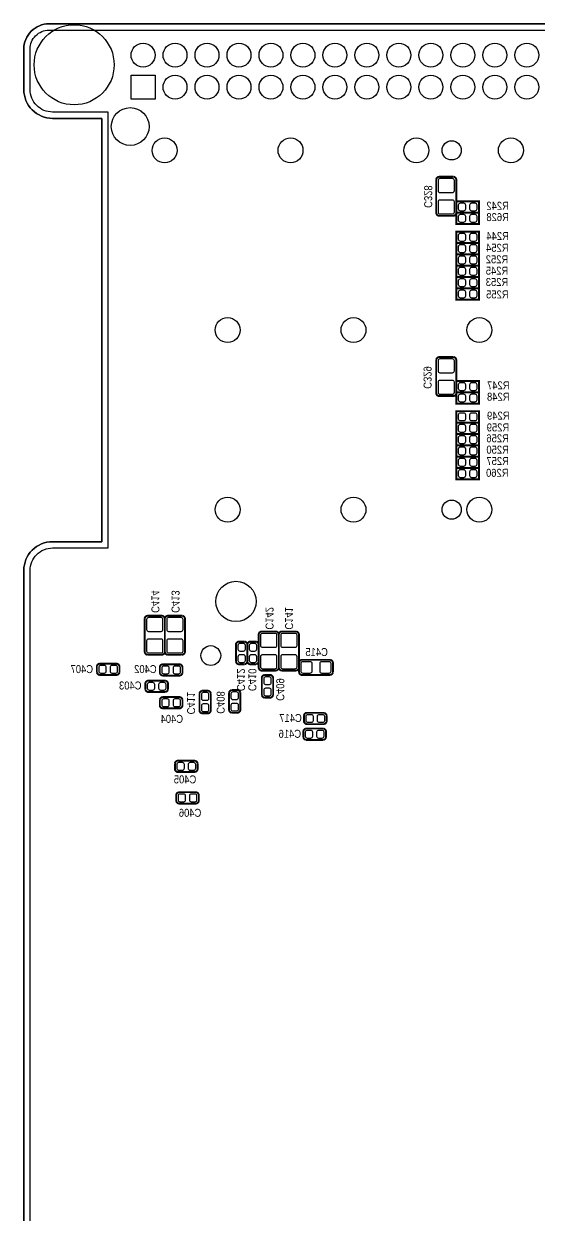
# Model space of a CAD drawing. Extents: x 35 to 230, y 10 to 165.
# Drawn here: x 35 to 75.9, y 70.5 to 165 of the extents above; entities that cross this region are included whole.
import ezdxf

# ---------------------------------------------------------------- set-up
doc = ezdxf.new("R2010")
doc.units = 0
for name, color, linetype in [('BG_OUTLINE', 254, 'CONTINUOUS'), ('PG_SILKSCREEN_BOTTOM', 254, 'CONTINUOUS'), ('PIN_SOLDERMASK_BOTTOM', 85, 'CONTINUOUS'), ('RD_SILKSCREEN_BOTTOM', 142, 'CONTINUOUS'), ('RKI_ALL', 43, 'CONTINUOUS')]:
    doc.layers.add(name, color=color, linetype=linetype)

msp = doc.modelspace()

# ---------------------------------------------------------------- linework, layer by layer
at = {"layer": 'BG_OUTLINE'}
for points in [[(37, 165, 0.414214), (35, 163), (35, 159.7878, 0.414214), (37.286, 157.5018), (41.2, 157.5018), (41.2, 123.9218), (37.286, 123.9218, 0.414214), (35, 121.6358), (35, 12, 0.414214), (37, 10)], [(37, 165, 0.414214), (35, 163)]]:
    msp.add_lwpolyline(points, format="xyb", dxfattribs=at)
msp.add_lwpolyline([(35, 12), (35, 121.6358, -0.414214), (37.286, 123.9218), (41.2, 123.9218), (41.2, 157.5018), (37.286, 157.5018, -0.414214), (35, 159.7878), (35, 163, -0.414214), (37, 165), (228, 165, -0.414214), (230, 163), (230, 12, -0.414214), (228, 10), (37, 10, -0.414214)], format="xyb", close=True, dxfattribs=at)
for points in [[(37, 165), (228, 165)], [(228, 165), (37, 165)]]:
    msp.add_lwpolyline(points, dxfattribs=at)
at = {"layer": 'PG_SILKSCREEN_BOTTOM', "const_width": 0.15}
for points in [[(68, 152.87, 0.333333), (67.75, 152.67)], [(67.75, 150.02, 0.333333), (67.95, 149.77), (69.1, 149.77, 0.333333), (69.35, 149.97), (69.35, 152.67)], [(69.35, 152.62, 0.333333), (69.15, 152.87)], [(68, 138.57, 0.333333), (67.75, 138.37)], [(67.75, 135.72, 0.333333), (67.95, 135.47), (69.1, 135.47, 0.333333), (69.35, 135.67), (69.35, 138.37)], [(69.35, 138.32, 0.333333), (69.15, 138.57)], [(46.2, 117.8, 0.333333), (46, 118.05), (44.85, 118.05, 0.333333), (44.6, 117.85), (44.6, 115.15)], [(47.8, 117.8, 0.333333), (47.6, 118.05), (46.45, 118.05, 0.333333), (46.2, 117.85), (46.2, 115.15)], [(53.9, 116.8, 0.333333), (53.65, 116.6)], [(53.65, 113.95, 0.333333), (53.85, 113.7), (55, 113.7, 0.333333), (55.25, 113.9), (55.25, 116.6)], [(55.25, 116.55, 0.333333), (55.05, 116.8)], [(55.5, 116.8, 0.333333), (55.25, 116.6)], [(55.25, 113.95, 0.333333), (55.45, 113.7), (56.6, 113.7, 0.333333), (56.85, 113.9), (56.85, 116.6)], [(56.85, 116.55, 0.333333), (56.65, 116.8)], [(52.05, 114.2, -0.265564), (51.85, 114.4), (51.85, 115.8, -0.265564), (52.05, 116), (52.55, 116, -0.265564), (52.75, 115.8), (52.75, 114.4, -0.265564), (52.55, 114.2)], [(52.95, 114.2, -0.265564), (52.75, 114.4), (52.75, 115.8, -0.265564), (52.95, 116), (53.45, 116, -0.265564), (53.65, 115.8), (53.65, 114.4, -0.265564), (53.45, 114.2)], [(44.6, 115.2, 0.333333), (44.8, 114.95)], [(45.95, 114.95, 0.333333), (46.2, 115.15)], [(46.2, 115.2, 0.333333), (46.4, 114.95)], [(47.55, 114.95, 0.333333), (47.8, 115.15)], [(56.85, 113.55, 0.265564), (57.05, 113.35), (59.35, 113.35, 0.265564), (59.55, 113.55), (59.55, 114.35, 0.265564), (59.35, 114.55), (57.05, 114.55, 0.265564), (56.85, 114.35), (56.85, 113.55)], [(42.6, 113.55, -0.265564), (42.4, 113.35), (41, 113.35, -0.265564), (40.8, 113.55), (40.8, 114.05, -0.265564), (41, 114.25), (42.4, 114.25, -0.265564), (42.6, 114.05)], [(47.6, 113.5, -0.265564), (47.4, 113.3), (46, 113.3, -0.265564), (45.8, 113.5), (45.8, 114, -0.265564), (46, 114.2), (47.4, 114.2, -0.265564), (47.6, 114)], [(54.6, 113.35, -0.265564), (54.8, 113.15), (54.8, 111.75, -0.265564), (54.6, 111.55), (54.1, 111.55, -0.265564), (53.9, 111.75), (53.9, 113.15, -0.265564), (54.1, 113.35)], [(46.45, 112.2, -0.265564), (46.25, 112), (44.85, 112, -0.265564), (44.65, 112.2), (44.65, 112.7, -0.265564), (44.85, 112.9), (46.25, 112.9, -0.265564), (46.45, 112.7)], [(47.6, 110.9, -0.265564), (47.4, 110.7), (46, 110.7, -0.265564), (45.8, 110.9), (45.8, 111.4, -0.265564), (46, 111.6), (47.4, 111.6, -0.265564), (47.6, 111.4)], [(49.65, 112.1, -0.265564), (49.85, 111.9), (49.85, 110.5, -0.265564), (49.65, 110.3), (49.15, 110.3, -0.265564), (48.95, 110.5), (48.95, 111.9, -0.265564), (49.15, 112.1)], [(52, 112.15, -0.265564), (52.2, 111.95), (52.2, 110.55, -0.265564), (52, 110.35), (51.5, 110.35, -0.265564), (51.3, 110.55), (51.3, 111.95, -0.265564), (51.5, 112.15)], [(57.25, 110.15, -0.265564), (57.45, 110.35), (58.85, 110.35, -0.265564), (59.05, 110.15), (59.05, 109.65, -0.265564), (58.85, 109.45), (57.45, 109.45, -0.265564), (57.25, 109.65)], [(57.2, 108.9, -0.265564), (57.4, 109.1), (58.8, 109.1, -0.265564), (59, 108.9), (59, 108.4, -0.265564), (58.8, 108.2), (57.4, 108.2, -0.265564), (57.2, 108.4)], [(47, 106.35, -0.265564), (47.2, 106.55), (48.6, 106.55, -0.265564), (48.8, 106.35), (48.8, 105.85, -0.265564), (48.6, 105.65), (47.2, 105.65, -0.265564), (47, 105.85)], [(48.9, 103.35, -0.265564), (48.7, 103.15), (47.3, 103.15, -0.265564), (47.1, 103.35), (47.1, 103.85, -0.265564), (47.3, 104.05), (48.7, 104.05, -0.265564), (48.9, 103.85)]]:
    msp.add_lwpolyline(points, format="xyb", dxfattribs=at)
for points in [[(67.75, 152.67), (67.75, 150.02)], [(69.15, 152.87), (68, 152.87)], [(69.35, 150.27), (69.35, 150.02), (71.15, 150.02), (71.15, 150.92), (69.35, 150.92), (69.35, 150.27)], [(69.35, 149.37), (69.35, 149.12), (71.15, 149.12), (71.15, 150.02), (69.35, 150.02), (69.35, 149.37)], [(69.35, 147.87), (69.35, 147.62), (71.15, 147.62), (71.15, 148.52), (69.35, 148.52), (69.35, 147.87)], [(71.15, 147.37), (71.15, 147.62), (69.35, 147.62), (69.35, 146.72), (71.15, 146.72), (71.15, 147.37)], [(69.35, 146.07), (69.35, 145.82), (71.15, 145.82), (71.15, 146.72), (69.35, 146.72), (69.35, 146.07)], [(69.35, 145.17), (69.35, 144.92), (71.15, 144.92), (71.15, 145.82), (69.35, 145.82), (69.35, 145.17)], [(69.35, 144.27), (69.35, 144.02), (71.15, 144.02), (71.15, 144.92), (69.35, 144.92), (69.35, 144.27)], [(71.15, 143.77), (71.15, 144.02), (69.35, 144.02), (69.35, 143.12), (71.15, 143.12), (71.15, 143.77)], [(67.75, 138.37), (67.75, 135.72)], [(69.15, 138.57), (68, 138.57)], [(69.35, 136.0219), (69.35, 135.7719), (71.15, 135.7719), (71.15, 136.6719), (69.35, 136.6719), (69.35, 136.0219)], [(69.35, 135.1219), (69.35, 134.8719), (71.15, 134.8719), (71.15, 135.7719), (69.35, 135.7719), (69.35, 135.1219)], [(69.35, 133.6219), (69.35, 133.3719), (71.15, 133.3719), (71.15, 134.2719), (69.35, 134.2719), (69.35, 133.6219)], [(71.15, 133.1219), (71.15, 133.3719), (69.35, 133.3719), (69.35, 132.4719), (71.15, 132.4719), (71.15, 133.1219)], [(69.35, 131.8219), (69.35, 131.5719), (71.15, 131.5719), (71.15, 132.4719), (69.35, 132.4719), (69.35, 131.8219)], [(69.35, 130.9219), (69.35, 130.6719), (71.15, 130.6719), (71.15, 131.5719), (69.35, 131.5719), (69.35, 130.9219)], [(69.35, 130.0219), (69.35, 129.7719), (71.15, 129.7719), (71.15, 130.6719), (69.35, 130.6719), (69.35, 130.0219)], [(71.15, 129.5219), (71.15, 129.7719), (69.35, 129.7719), (69.35, 128.8719), (71.15, 128.8719), (71.15, 129.5219)], [(46.2, 115.15), (46.2, 117.8)], [(47.8, 115.15), (47.8, 117.8)], [(53.65, 116.6), (53.65, 113.95)], [(55.05, 116.8), (53.9, 116.8)], [(55.25, 116.6), (55.25, 113.95)], [(56.65, 116.8), (55.5, 116.8)], [(44.8, 114.95), (45.95, 114.95)], [(46.4, 114.95), (47.55, 114.95)], [(42.6, 114.05), (42.6, 113.55)], [(47.6, 114), (47.6, 113.5)], [(52.55, 114.2), (52.05, 114.2)], [(53.45, 114.2), (52.95, 114.2)], [(54.1, 113.35), (54.6, 113.35)], [(46.45, 112.7), (46.45, 112.2)], [(49.15, 112.1), (49.65, 112.1)], [(51.5, 112.15), (52, 112.15)], [(47.6, 111.4), (47.6, 110.9)], [(57.25, 109.65), (57.25, 110.15)], [(57.2, 108.4), (57.2, 108.9)], [(47, 105.85), (47, 106.35)], [(48.9, 103.85), (48.9, 103.35)]]:
    msp.add_lwpolyline(points, dxfattribs=at)
at = {"layer": 'PIN_SOLDERMASK_BOTTOM'}
msp.add_lwpolyline([(43.52, 159.03), (43.52, 160.93), (45.42, 160.93), (45.42, 159.03)], close=True, dxfattribs=at)
for points in [[(69.05, 151.62, 0.414214), (69.2, 151.77), (69.2, 152.57, 0.414214), (69.05, 152.72), (68.05, 152.72, 0.414214), (67.9, 152.57), (67.9, 151.77, 0.414214), (68.05, 151.62)], [(69.05, 149.92, 0.414214), (69.2, 150.07), (69.2, 150.87, 0.414214), (69.05, 151.02), (68.05, 151.02, 0.414214), (67.9, 150.87), (67.9, 150.07, 0.414214), (68.05, 149.92)], [(69.95, 150.77), (69.65, 150.77, 0.414214), (69.5, 150.62), (69.5, 150.32, 0.414214), (69.65, 150.17), (69.95, 150.17, 0.414214), (70.1, 150.32), (70.1, 150.62, 0.414214)], [(70.85, 150.77), (70.55, 150.77, 0.414214), (70.4, 150.62), (70.4, 150.32, 0.414214), (70.55, 150.17), (70.85, 150.17, 0.414214), (71, 150.32), (71, 150.62, 0.414214)], [(69.95, 149.87), (69.65, 149.87, 0.414214), (69.5, 149.72), (69.5, 149.42, 0.414214), (69.65, 149.27), (69.95, 149.27, 0.414214), (70.1, 149.42), (70.1, 149.72, 0.414214)], [(70.85, 149.87), (70.55, 149.87, 0.414214), (70.4, 149.72), (70.4, 149.42, 0.414214), (70.55, 149.27), (70.85, 149.27, 0.414214), (71, 149.42), (71, 149.72, 0.414214)], [(69.95, 148.37), (69.65, 148.37, 0.414214), (69.5, 148.22), (69.5, 147.92, 0.414214), (69.65, 147.77), (69.95, 147.77, 0.414214), (70.1, 147.92), (70.1, 148.22, 0.414214)], [(70.85, 148.37), (70.55, 148.37, 0.414214), (70.4, 148.22), (70.4, 147.92, 0.414214), (70.55, 147.77), (70.85, 147.77, 0.414214), (71, 147.92), (71, 148.22, 0.414214)], [(69.65, 146.87), (69.95, 146.87, 0.414214), (70.1, 147.02), (70.1, 147.32, 0.414214), (69.95, 147.47), (69.65, 147.47, 0.414214), (69.5, 147.32), (69.5, 147.02, 0.414214)], [(70.55, 146.87), (70.85, 146.87, 0.414214), (71, 147.02), (71, 147.32, 0.414214), (70.85, 147.47), (70.55, 147.47, 0.414214), (70.4, 147.32), (70.4, 147.02, 0.414214)], [(69.95, 146.57), (69.65, 146.57, 0.414214), (69.5, 146.42), (69.5, 146.12, 0.414214), (69.65, 145.97), (69.95, 145.97, 0.414214), (70.1, 146.12), (70.1, 146.42, 0.414214)], [(70.85, 146.57), (70.55, 146.57, 0.414214), (70.4, 146.42), (70.4, 146.12, 0.414214), (70.55, 145.97), (70.85, 145.97, 0.414214), (71, 146.12), (71, 146.42, 0.414214)], [(69.95, 145.67), (69.65, 145.67, 0.414214), (69.5, 145.52), (69.5, 145.22, 0.414214), (69.65, 145.07), (69.95, 145.07, 0.414214), (70.1, 145.22), (70.1, 145.52, 0.414214)], [(70.85, 145.67), (70.55, 145.67, 0.414214), (70.4, 145.52), (70.4, 145.22, 0.414214), (70.55, 145.07), (70.85, 145.07, 0.414214), (71, 145.22), (71, 145.52, 0.414214)], [(69.95, 144.77), (69.65, 144.77, 0.414214), (69.5, 144.62), (69.5, 144.32, 0.414214), (69.65, 144.17), (69.95, 144.17, 0.414214), (70.1, 144.32), (70.1, 144.62, 0.414214)], [(70.85, 144.77), (70.55, 144.77, 0.414214), (70.4, 144.62), (70.4, 144.32, 0.414214), (70.55, 144.17), (70.85, 144.17, 0.414214), (71, 144.32), (71, 144.62, 0.414214)], [(69.65, 143.27), (69.95, 143.27, 0.414214), (70.1, 143.42), (70.1, 143.72, 0.414214), (69.95, 143.87), (69.65, 143.87, 0.414214), (69.5, 143.72), (69.5, 143.42, 0.414214)], [(70.55, 143.27), (70.85, 143.27, 0.414214), (71, 143.42), (71, 143.72, 0.414214), (70.85, 143.87), (70.55, 143.87, 0.414214), (70.4, 143.72), (70.4, 143.42, 0.414214)], [(69.05, 137.32, 0.414214), (69.2, 137.47), (69.2, 138.27, 0.414214), (69.05, 138.42), (68.05, 138.42, 0.414214), (67.9, 138.27), (67.9, 137.47, 0.414214), (68.05, 137.32)], [(69.05, 135.62, 0.414214), (69.2, 135.77), (69.2, 136.57, 0.414214), (69.05, 136.72), (68.05, 136.72, 0.414214), (67.9, 136.57), (67.9, 135.77, 0.414214), (68.05, 135.62)], [(69.95, 136.5219), (69.65, 136.5219, 0.414214), (69.5, 136.3719), (69.5, 136.0719, 0.414214), (69.65, 135.9219), (69.95, 135.9219, 0.414214), (70.1, 136.0719), (70.1, 136.3719, 0.414214)], [(70.85, 136.5219), (70.55, 136.5219, 0.414214), (70.4, 136.3719), (70.4, 136.0719, 0.414214), (70.55, 135.9219), (70.85, 135.9219, 0.414214), (71, 136.0719), (71, 136.3719, 0.414214)], [(69.95, 135.6219), (69.65, 135.6219, 0.414214), (69.5, 135.4719), (69.5, 135.1719, 0.414214), (69.65, 135.0219), (69.95, 135.0219, 0.414214), (70.1, 135.1719), (70.1, 135.4719, 0.414214)], [(70.85, 135.6219), (70.55, 135.6219, 0.414214), (70.4, 135.4719), (70.4, 135.1719, 0.414214), (70.55, 135.0219), (70.85, 135.0219, 0.414214), (71, 135.1719), (71, 135.4719, 0.414214)], [(69.95, 134.1219), (69.65, 134.1219, 0.414214), (69.5, 133.9719), (69.5, 133.6719, 0.414214), (69.65, 133.5219), (69.95, 133.5219, 0.414214), (70.1, 133.6719), (70.1, 133.9719, 0.414214)], [(70.85, 134.1219), (70.55, 134.1219, 0.414214), (70.4, 133.9719), (70.4, 133.6719, 0.414214), (70.55, 133.5219), (70.85, 133.5219, 0.414214), (71, 133.6719), (71, 133.9719, 0.414214)], [(69.65, 132.6219), (69.95, 132.6219, 0.414214), (70.1, 132.7719), (70.1, 133.0719, 0.414214), (69.95, 133.2219), (69.65, 133.2219, 0.414214), (69.5, 133.0719), (69.5, 132.7719, 0.414214)], [(69.95, 132.3219), (69.65, 132.3219, 0.414214), (69.5, 132.1719), (69.5, 131.8719, 0.414214), (69.65, 131.7219), (69.95, 131.7219, 0.414214), (70.1, 131.8719), (70.1, 132.1719, 0.414214)], [(70.55, 132.6219), (70.85, 132.6219, 0.414214), (71, 132.7719), (71, 133.0719, 0.414214), (70.85, 133.2219), (70.55, 133.2219, 0.414214), (70.4, 133.0719), (70.4, 132.7719, 0.414214)], [(70.85, 132.3219), (70.55, 132.3219, 0.414214), (70.4, 132.1719), (70.4, 131.8719, 0.414214), (70.55, 131.7219), (70.85, 131.7219, 0.414214), (71, 131.8719), (71, 132.1719, 0.414214)], [(69.95, 131.4219), (69.65, 131.4219, 0.414214), (69.5, 131.2719), (69.5, 130.9719, 0.414214), (69.65, 130.8219), (69.95, 130.8219, 0.414214), (70.1, 130.9719), (70.1, 131.2719, 0.414214)], [(70.85, 131.4219), (70.55, 131.4219, 0.414214), (70.4, 131.2719), (70.4, 130.9719, 0.414214), (70.55, 130.8219), (70.85, 130.8219, 0.414214), (71, 130.9719), (71, 131.2719, 0.414214)], [(69.95, 130.5219), (69.65, 130.5219, 0.414214), (69.5, 130.3719), (69.5, 130.0719, 0.414214), (69.65, 129.9219), (69.95, 129.9219, 0.414214), (70.1, 130.0719), (70.1, 130.3719, 0.414214)], [(70.85, 130.5219), (70.55, 130.5219, 0.414214), (70.4, 130.3719), (70.4, 130.0719, 0.414214), (70.55, 129.9219), (70.85, 129.9219, 0.414214), (71, 130.0719), (71, 130.3719, 0.414214)], [(69.65, 129.0219), (69.95, 129.0219, 0.414214), (70.1, 129.1719), (70.1, 129.4719, 0.414214), (69.95, 129.6219), (69.65, 129.6219, 0.414214), (69.5, 129.4719), (69.5, 129.1719, 0.414214)], [(70.55, 129.0219), (70.85, 129.0219, 0.414214), (71, 129.1719), (71, 129.4719, 0.414214), (70.85, 129.6219), (70.55, 129.6219, 0.414214), (70.4, 129.4719), (70.4, 129.1719, 0.414214)], [(44.9, 117.9, 0.414214), (44.75, 117.75), (44.75, 116.95, 0.414214), (44.9, 116.8), (45.9, 116.8, 0.414214), (46.05, 116.95), (46.05, 117.75, 0.414214), (45.9, 117.9)], [(46.5, 117.9, 0.414214), (46.35, 117.75), (46.35, 116.95, 0.414214), (46.5, 116.8), (47.5, 116.8, 0.414214), (47.65, 116.95), (47.65, 117.75, 0.414214), (47.5, 117.9)], [(54.95, 115.55, 0.414214), (55.1, 115.7), (55.1, 116.5, 0.414214), (54.95, 116.65), (53.95, 116.65, 0.414214), (53.8, 116.5), (53.8, 115.7, 0.414214), (53.95, 115.55)], [(56.55, 115.55, 0.414214), (56.7, 115.7), (56.7, 116.5, 0.414214), (56.55, 116.65), (55.55, 116.65, 0.414214), (55.4, 116.5), (55.4, 115.7, 0.414214), (55.55, 115.55)], [(44.9, 116.2, 0.414214), (44.75, 116.05), (44.75, 115.25, 0.414214), (44.9, 115.1), (45.9, 115.1, 0.414214), (46.05, 115.25), (46.05, 116.05, 0.414214), (45.9, 116.2)], [(46.5, 116.2, 0.414214), (46.35, 116.05), (46.35, 115.25, 0.414214), (46.5, 115.1), (47.5, 115.1, 0.414214), (47.65, 115.25), (47.65, 116.05, 0.414214), (47.5, 116.2)], [(52.6, 115.4), (52.6, 115.7, 0.414214), (52.45, 115.85), (52.15, 115.85, 0.414214), (52, 115.7), (52, 115.4, 0.414214), (52.15, 115.25), (52.45, 115.25, 0.414214)], [(53.5, 115.4), (53.5, 115.7, 0.414214), (53.35, 115.85), (53.05, 115.85, 0.414214), (52.9, 115.7), (52.9, 115.4, 0.414214), (53.05, 115.25), (53.35, 115.25, 0.414214)], [(52.6, 114.5), (52.6, 114.8, 0.414214), (52.45, 114.95), (52.15, 114.95, 0.414214), (52, 114.8), (52, 114.5, 0.414214), (52.15, 114.35), (52.45, 114.35, 0.414214)], [(53.5, 114.5), (53.5, 114.8, 0.414214), (53.35, 114.95), (53.05, 114.95, 0.414214), (52.9, 114.8), (52.9, 114.5, 0.414214), (53.05, 114.35), (53.35, 114.35, 0.414214)], [(54.95, 113.85, 0.414214), (55.1, 114), (55.1, 114.8, 0.414214), (54.95, 114.95), (53.95, 114.95, 0.414214), (53.8, 114.8), (53.8, 114, 0.414214), (53.95, 113.85)], [(56.55, 113.85, 0.414214), (56.7, 114), (56.7, 114.8, 0.414214), (56.55, 114.95), (55.55, 114.95, 0.414214), (55.4, 114.8), (55.4, 114, 0.414214), (55.55, 113.85)], [(57.9, 114.25, 0.414214), (57.75, 114.4), (57.15, 114.4, 0.414214), (57, 114.25), (57, 113.65, 0.414214), (57.15, 113.5), (57.75, 113.5, 0.414214), (57.9, 113.65)], [(59.4, 114.25, 0.414214), (59.25, 114.4), (58.65, 114.4, 0.414214), (58.5, 114.25), (58.5, 113.65, 0.414214), (58.65, 113.5), (59.25, 113.5, 0.414214), (59.4, 113.65)], [(41.4, 114.1), (41.1, 114.1, 0.414214), (40.95, 113.95), (40.95, 113.65, 0.414214), (41.1, 113.5), (41.4, 113.5, 0.414214), (41.55, 113.65), (41.55, 113.95, 0.414214)], [(42.3, 114.1), (42, 114.1, 0.414214), (41.85, 113.95), (41.85, 113.65, 0.414214), (42, 113.5), (42.3, 113.5, 0.414214), (42.45, 113.65), (42.45, 113.95, 0.414214)], [(46.4, 114.05), (46.1, 114.05, 0.414214), (45.95, 113.9), (45.95, 113.6, 0.414214), (46.1, 113.45), (46.4, 113.45, 0.414214), (46.55, 113.6), (46.55, 113.9, 0.414214)], [(47.3, 114.05), (47, 114.05, 0.414214), (46.85, 113.9), (46.85, 113.6, 0.414214), (47, 113.45), (47.3, 113.45, 0.414214), (47.45, 113.6), (47.45, 113.9, 0.414214)], [(45.25, 112.75), (44.95, 112.75, 0.414214), (44.8, 112.6), (44.8, 112.3, 0.414214), (44.95, 112.15), (45.25, 112.15, 0.414214), (45.4, 112.3), (45.4, 112.6, 0.414214)], [(46.15, 112.75), (45.85, 112.75, 0.414214), (45.7, 112.6), (45.7, 112.3, 0.414214), (45.85, 112.15), (46.15, 112.15, 0.414214), (46.3, 112.3), (46.3, 112.6, 0.414214)], [(54.05, 113.05), (54.05, 112.75, 0.414214), (54.2, 112.6), (54.5, 112.6, 0.414214), (54.65, 112.75), (54.65, 113.05, 0.414214), (54.5, 113.2), (54.2, 113.2, 0.414214)], [(49.1, 111.8), (49.1, 111.5, 0.414214), (49.25, 111.35), (49.55, 111.35, 0.414214), (49.7, 111.5), (49.7, 111.8, 0.414214), (49.55, 111.95), (49.25, 111.95, 0.414214)], [(51.45, 111.85), (51.45, 111.55, 0.414214), (51.6, 111.4), (51.9, 111.4, 0.414214), (52.05, 111.55), (52.05, 111.85, 0.414214), (51.9, 112), (51.6, 112, 0.414214)], [(54.05, 112.15), (54.05, 111.85, 0.414214), (54.2, 111.7), (54.5, 111.7, 0.414214), (54.65, 111.85), (54.65, 112.15, 0.414214), (54.5, 112.3), (54.2, 112.3, 0.414214)], [(46.4, 111.45), (46.1, 111.45, 0.414214), (45.95, 111.3), (45.95, 111, 0.414214), (46.1, 110.85), (46.4, 110.85, 0.414214), (46.55, 111), (46.55, 111.3, 0.414214)], [(47.3, 111.45), (47, 111.45, 0.414214), (46.85, 111.3), (46.85, 111, 0.414214), (47, 110.85), (47.3, 110.85, 0.414214), (47.45, 111), (47.45, 111.3, 0.414214)], [(49.1, 110.9), (49.1, 110.6, 0.414214), (49.25, 110.45), (49.55, 110.45, 0.414214), (49.7, 110.6), (49.7, 110.9, 0.414214), (49.55, 111.05), (49.25, 111.05, 0.414214)], [(51.45, 110.95), (51.45, 110.65, 0.414214), (51.6, 110.5), (51.9, 110.5, 0.414214), (52.05, 110.65), (52.05, 110.95, 0.414214), (51.9, 111.1), (51.6, 111.1, 0.414214)], [(57.55, 109.6), (57.85, 109.6, 0.414214), (58, 109.75), (58, 110.05, 0.414214), (57.85, 110.2), (57.55, 110.2, 0.414214), (57.4, 110.05), (57.4, 109.75, 0.414214)], [(58.45, 109.6), (58.75, 109.6, 0.414214), (58.9, 109.75), (58.9, 110.05, 0.414214), (58.75, 110.2), (58.45, 110.2, 0.414214), (58.3, 110.05), (58.3, 109.75, 0.414214)], [(57.5, 108.35), (57.8, 108.35, 0.414214), (57.95, 108.5), (57.95, 108.8, 0.414214), (57.8, 108.95), (57.5, 108.95, 0.414214), (57.35, 108.8), (57.35, 108.5, 0.414214)], [(58.4, 108.35), (58.7, 108.35, 0.414214), (58.85, 108.5), (58.85, 108.8, 0.414214), (58.7, 108.95), (58.4, 108.95, 0.414214), (58.25, 108.8), (58.25, 108.5, 0.414214)], [(47.3, 105.8), (47.6, 105.8, 0.414214), (47.75, 105.95), (47.75, 106.25, 0.414214), (47.6, 106.4), (47.3, 106.4, 0.414214), (47.15, 106.25), (47.15, 105.95, 0.414214)], [(48.2, 105.8), (48.5, 105.8, 0.414214), (48.65, 105.95), (48.65, 106.25, 0.414214), (48.5, 106.4), (48.2, 106.4, 0.414214), (48.05, 106.25), (48.05, 105.95, 0.414214)], [(47.7, 103.9), (47.4, 103.9, 0.414214), (47.25, 103.75), (47.25, 103.45, 0.414214), (47.4, 103.3), (47.7, 103.3, 0.414214), (47.85, 103.45), (47.85, 103.75, 0.414214)], [(48.6, 103.9), (48.3, 103.9, 0.414214), (48.15, 103.75), (48.15, 103.45, 0.414214), (48.3, 103.3), (48.6, 103.3, 0.414214), (48.75, 103.45), (48.75, 103.75, 0.414214)]]:
    msp.add_lwpolyline(points, format="xyb", close=True, dxfattribs=at)
for centre, radius in [((39, 161.75), 3.175), ((44.47, 162.52), 0.95), ((47.01, 162.52), 0.95), ((49.55, 162.52), 0.95), ((52.09, 162.52), 0.95), ((54.63, 162.52), 0.95), ((57.17, 162.52), 0.95), ((59.71, 162.52), 0.95), ((62.25, 162.52), 0.95), ((64.79, 162.52), 0.95), ((67.33, 162.52), 0.95), ((69.87, 162.52), 0.95), ((72.41, 162.52), 0.95), ((74.95, 162.52), 0.95), ((47.01, 159.98), 0.95), ((49.55, 159.98), 0.95), ((52.09, 159.98), 0.95), ((54.63, 159.98), 0.95), ((57.17, 159.98), 0.95), ((59.71, 159.98), 0.95), ((62.25, 159.98), 0.95), ((64.79, 159.98), 0.95), ((67.33, 159.98), 0.95), ((69.87, 159.98), 0.95), ((72.41, 159.98), 0.95), ((74.95, 159.98), 0.95), ((43.45, 156.85), 1.5), ((46.1825, 154.9612), 0.9906), ((56.1825, 154.9612), 0.9906), ((66.1825, 154.9612), 0.9906), ((73.6831, 154.9612), 0.9906), ((68.9815, 154.9612), 0.762), ((51.1838, 140.7118), 0.9906), ((61.1837, 140.7118), 0.9906), ((71.1851, 140.7118), 0.9906), ((51.1838, 126.4624), 0.9906), ((61.1837, 126.4624), 0.9906), ((68.9815, 126.4624), 0.762), ((71.1837, 126.4624), 0.9906), ((51.85, 119.18), 1.59995), ((49.85, 114.8899), 0.785)]:
    msp.add_circle(centre, radius, dxfattribs=at)
at = {"layer": 'RKI_ALL'}
msp.add_lwpolyline([(35.5, 121.6358, -0.414214), (37.286, 123.4218), (41.7, 123.4218), (41.7, 158.0018), (37.286, 158.0018, -0.414214), (35.5, 159.7878), (35.5, 163, -0.414214), (37, 164.5), (228, 164.5, -0.414214), (229.5, 163), (229.5, 12, -0.414214), (228, 10.5), (37, 10.5, -0.414214), (35.5, 12)], format="xyb", close=True, dxfattribs=at)

# ---------------------------------------------------------------- texts
at = {"layer": 'RD_SILKSCREEN_BOTTOM', "text_generation_flag": 2, "width": 0.88}
for s, p in [('C328', (66.8, 150.4)), ('C329', (66.75, 136.05)), ('C414', (45.1333, 118.275)), ('C413', (46.7333, 118.275)), ('C142', (54.2, 116.95)), ('C141', (55.75, 116.95)), ('C412', (51.9333, 112.075)), ('C410', (52.8333, 112.075)), ('C409', (55.05, 111.3)), ('C411', (47.9667, 110.225)), ('C408', (50.3167, 110.275))]:
    msp.add_text(s, height=0.635, rotation=270, dxfattribs=at).set_placement(p)
for s, p in [('R242', (73.525, 150.2533)), ('R628', (73.525, 149.3533)), ('R244', (73.525, 147.8533)), ('R254', (73.5, 146.92)), ('R252', (73.475, 146.0033)), ('R245', (73.475, 145.1033)), ('R253', (73.475, 144.2033)), ('R255', (73.5, 143.22)), ('R247', (73.575, 136.0052)), ('R248', (73.575, 135.1052)), ('R249', (73.575, 133.6052)), ('R259', (73.55, 132.67)), ('R256', (73.525, 131.8052)), ('R250', (73.525, 130.9052)), ('R257', (73.525, 130.0052)), ('R260', (73.5, 129.07)), ('C415', (59.15, 114.85)), ('C407', (40.5, 113.5)), ('C402', (45.55, 113.5)), ('C403', (44.35, 112.2)), ('C404', (47.65, 109.55)), ('C417', (57.075, 109.6167)), ('C416', (57.025, 108.3667)), ('C405', (48.7, 104.75)), ('C406', (49.1, 102.1))]:
    msp.add_text(s, height=0.635, dxfattribs=at).set_placement(p)

doc.saveas('drawing.dxf')
